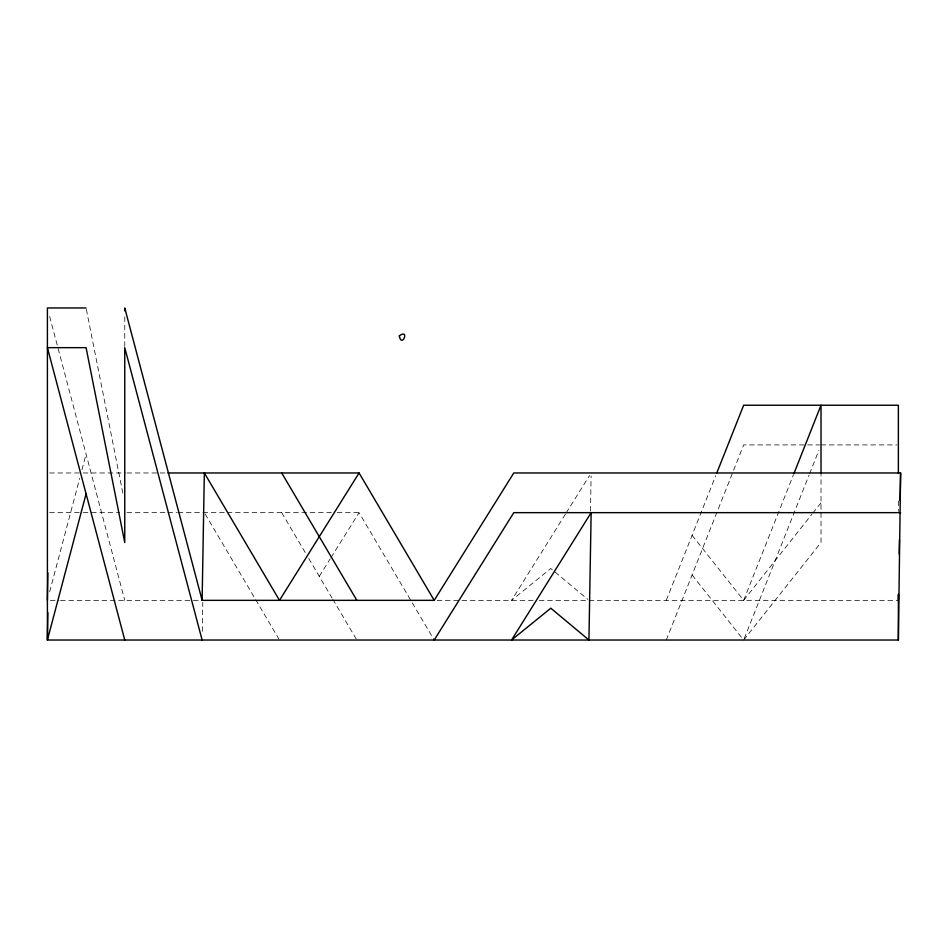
<?xml version="1.0" encoding="UTF-8"?>
<svg xmlns="http://www.w3.org/2000/svg" width="948" height="948" viewBox="0 0 948 948"><rect width="100%" height="100%" fill="white"/><g stroke="black" fill="none" stroke-linecap="round" stroke-linejoin="round"><path stroke-width="0.71" stroke-dasharray="4.74 3.56" d="M202.279 631.356L202.777 602.395M590.486 511.031L591.102 475.896M49.651 591.836L79.691 478.29M81.955 469.77L86.078 454.151M666.29 600.345L715.716 475.695M666.29 640.03L743.659 444.92L819.558 444.92M692.076 535.312L743.659 600.345L793.227 475.315M744.204 638.668L809.035 475.149M809.58 473.775L818.835 450.419M319.275 576.348L330.2 558.858M330.982 557.614L359.067 512.655L434.208 640.03M565.411 514.172L511.565 600.345L550.812 568.504L587.807 599.409M566.181 512.927L589.597 475.458M743.659 600.345L811.915 514.266M812.827 513.117L821.015 502.796M743.659 640.03L821.015 542.481L821.015 474.486M821.015 444.92L896.915 444.92M49.628 472.969L81.729 472.969M83.199 472.969L125.527 472.969M126.985 472.969L166.765 472.969M49.628 512.655L81.729 512.655M83.199 512.655L119.685 512.655M126.985 512.655L166.398 512.655M167.855 512.655L177.086 512.655M178.07 512.655L225.707 512.655M227.188 512.655L331.338 512.655M337.18 512.655L359.067 512.655M50.315 600.345L59.072 600.345M60.542 600.345L202.125 600.345M437.123 600.345L533.677 600.345M539.305 600.345L898.372 600.345M692.076 574.998L742.746 638.893M281.71 512.655L305.754 553.419M308.752 558.514L332.049 597.998M332.807 599.278L356.093 638.762M205.1 513.923L278.736 638.762M49.651 316.478L124.757 600.345M86.363 309.404L123.335 495.674M898.372 501.089L898.372 511.434M124.757 316.822L124.757 346.364"/><path stroke-width="1.42" d="M47.4 600.345L47.874 572.841M47.874 612.538L47.4 640.03L898.372 640.03L900.6 472.969L513.792 472.969L434.208 600.345L202.125 600.345L124.757 307.97L124.757 310.92M202.125 600.345L204.341 472.969L279.482 600.345L359.067 472.969L434.208 600.345M898.372 600.345L898.479 594.562M899.19 554.023L899.439 539.554M900.126 500.473L900.6 472.969M86.078 493.849L47.4 640.03L47.4 307.97L86.078 307.97M716.795 472.981L743.659 405.234L898.372 405.234L898.372 473.23M793.772 473.941L821.015 405.234L821.015 473.23M434.208 640.03L513.792 512.655L900.6 512.655M167.855 472.969L359.067 472.969M281.71 472.969L356.851 600.345M202.125 640.03L124.757 347.655L124.757 542.576L86.078 347.655L47.4 347.655L124.757 640.03M898.372 594.218L898.372 640.03M591.149 512.655L588.933 640.03L550.812 608.189L511.565 640.03L591.149 512.655M399.321 335.817C401.632 348.911 410.2 328.198 399.321 335.817"/></g></svg>
